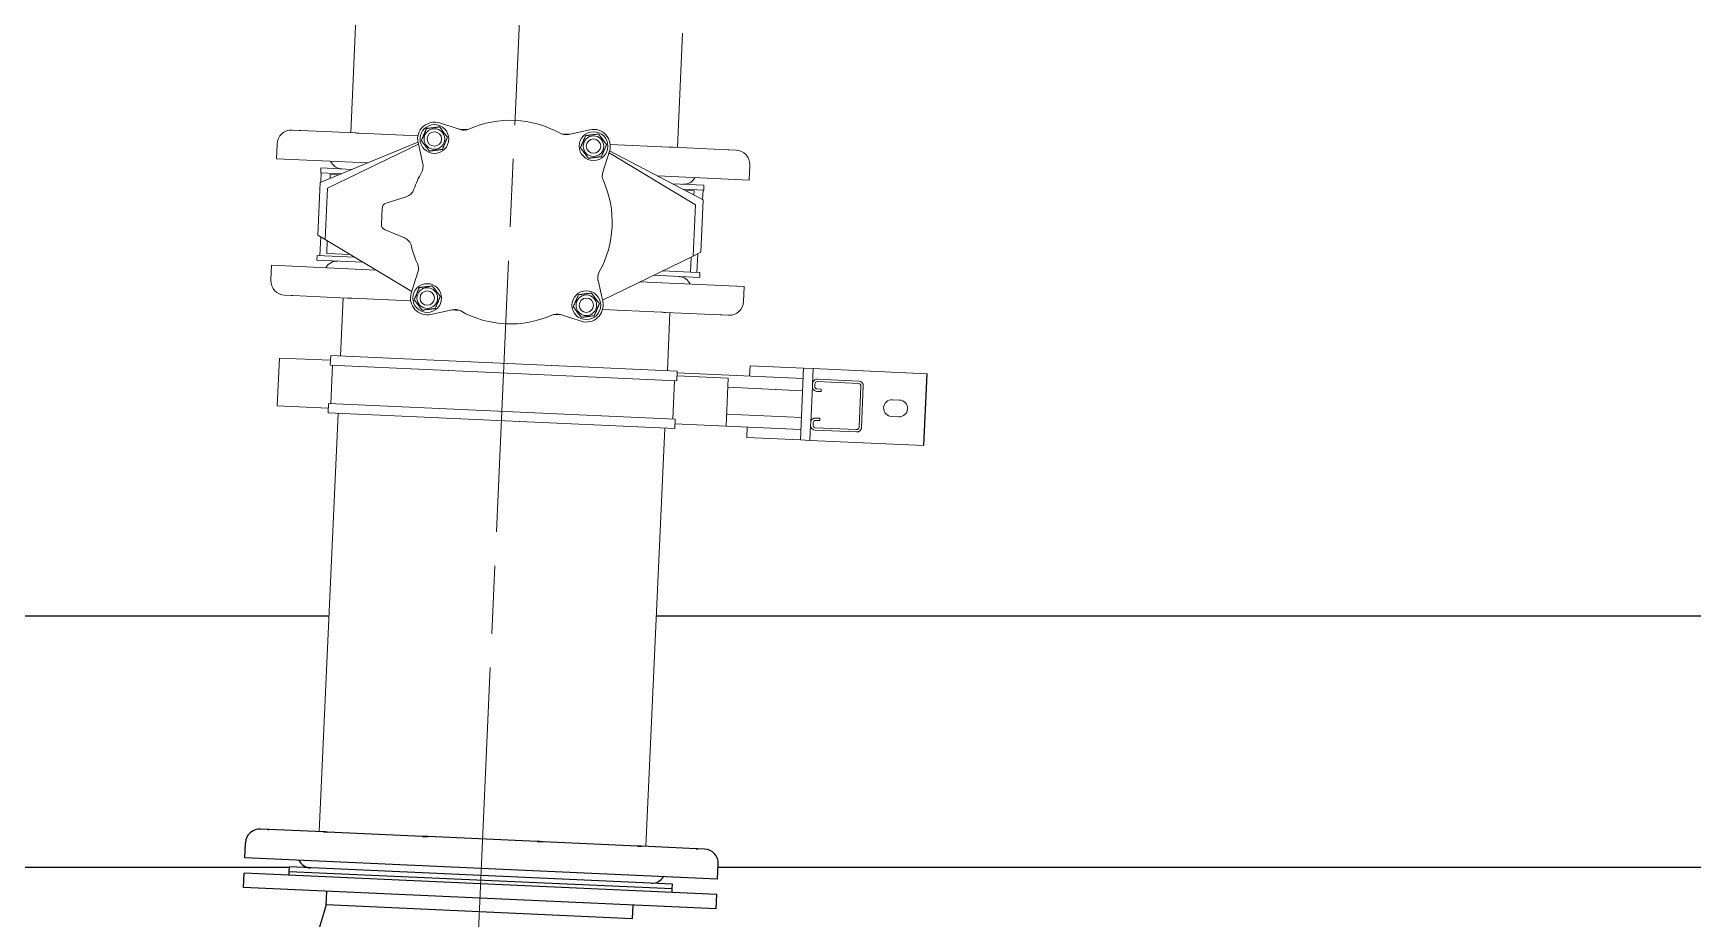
# Model space of a CAD drawing. Header units: millimetres. Extents: x -4172 to 126100, y -2 to 142133.
# Drawn here: x 87956 to 91420, y 9349 to 11197 of the extents above; entities that cross this region are included whole.
import ezdxf

# ---------------------------------------------------------------- set-up
doc = ezdxf.new("R2010")
doc.units = ezdxf.units.MM
doc.header["$LTSCALE"] = 100
doc.linetypes.add('CHAIN', pattern=[0.3543, 0.2362, -0.0295, 0.0591, -0.0295])
doc.layers.add('P_Biomass (BM)', color=150, linetype='Continuous', lineweight=18, true_color=0x007fff)
doc.layers.add('Visible', color=7, linetype='Continuous', lineweight=25)

msp = doc.modelspace()

# ---------------------------------------------------------------- linework, layer by layer
at = {"layer": 'P_Biomass (BM)', "linetype": 'CHAIN', "ltscale": 23.990969}
msp.add_line((88884.51, 9306.67), (89092.43, 13918.76), dxfattribs=at)
at = {"layer": 'P_Biomass (BM)'}
for p, q in [((88629.5, 11227.43), (88618.75, 10988.92)), ((89311.31, 11196.7), (89300.56, 10958.19)), ((88510.66, 10993.8), (88496.37, 10994.44)), ((88510.66, 10993.8), (88513.73, 10993.66)), ((88627.9, 10988.51), (88513.73, 10993.66)), ((88627.9, 10988.51), (88636.28, 10988.13)), ((88759.06, 10982.6), (88636.28, 10988.13)), ((88847.58, 10995.52), (88804, 11009.33)), ((88862.47, 10995.45), (88845.35, 10996.23)), ((89075.53, 10985.85), (89058.41, 10986.62)), ((89117.9, 10995.18), (89073.25, 10985.35)), ((88463.65, 10934.6), (88465.05, 10965.82)), ((88759.09, 10969.19), (88555.26, 10885.1)), ((88759.94, 10965.26), (88570.5, 10873.27)), ((88759.24, 10968.44), (88769.07, 10923.79)), ((89144.98, 10906.84), (89158.79, 10950.43)), ((89338.21, 10838.66), (89157.81, 10947.32)), ((89354.45, 10849.07), (89159.02, 10951.16)), ((89283.02, 10958.98), (89160.25, 10964.51)), ((89283.02, 10958.98), (89291.41, 10958.6)), ((89405.58, 10953.45), (89291.41, 10958.6)), ((89405.58, 10953.45), (89408.64, 10953.31)), ((89422.93, 10952.67), (89408.64, 10953.31)), ((88654.41, 10926), (88463.65, 10934.6)), ((88556.18, 10905.41), (88556.63, 10915.4)), ((88621.6, 10912.47), (88556.63, 10915.4)), ((89450.14, 10890.13), (89451.55, 10921.35)), ((88555.26, 10885.1), (88550.32, 10775.54)), ((88599.72, 10903.44), (88556.18, 10905.41)), ((88557.42, 10905.35), (88556.53, 10885.63)), ((88576.04, 10902.01), (88575.66, 10893.52)), ((88594.25, 10901.19), (88576.04, 10902.01)), ((89450.14, 10890.13), (89259.38, 10898.73)), ((89355.81, 10879.37), (89290.84, 10882.3)), ((89355.36, 10869.38), (89355.81, 10879.37)), ((88570.5, 10873.27), (88565.67, 10766.3)), ((88734.63, 10855.26), (88692.94, 10842.18)), ((89355.36, 10869.38), (89311.82, 10871.34)), ((89335.27, 10867.78), (89317.06, 10868.6)), ((89334.89, 10859.29), (89335.27, 10867.78)), ((89349.51, 10739.52), (89354.45, 10849.07)), ((89354.11, 10869.44), (89353.23, 10849.71)), ((88684.2, 10830.81), (88682.73, 10798.35)), ((89333.39, 10731.69), (89338.21, 10838.66)), ((88550.32, 10775.54), (88565.67, 10766.3)), ((88554.65, 10732.8), (88556.41, 10771.88)), ((88690.42, 10786.25), (88730.76, 10769.47)), ((88565.67, 10766.3), (88746.07, 10657.64)), ((88569.81, 10763.8), (88568.61, 10737.18)), ((88617.69, 10734.96), (88568.61, 10737.18)), ((89333.39, 10731.69), (89349.51, 10739.52)), ((88453.63, 10712.33), (88452.22, 10681.11)), ((88453.63, 10712.33), (88671.59, 10702.5)), ((88548.41, 10733.08), (88547.96, 10723.09)), ((88547.96, 10723.09), (88644.64, 10718.73)), ((88548.41, 10733.08), (88626.68, 10729.55)), ((89143.94, 10639.7), (89333.39, 10731.69)), ((89329.04, 10729.58), (89327.61, 10697.95)), ((89341.35, 10697.34), (89343.11, 10736.41)), ((88758.9, 10698.12), (88745.09, 10654.53)), ((89144.64, 10636.52), (89134.81, 10681.17)), ((89222.16, 10677.68), (89440.12, 10667.86)), ((89250.46, 10691.42), (89347.14, 10687.06)), ((89327.61, 10697.95), (89269.32, 10700.58)), ((89327.61, 10697.95), (89347.59, 10697.05)), ((89347.59, 10697.05), (89347.14, 10687.06)), ((89440.12, 10667.86), (89438.72, 10636.64)), ((88480.84, 10649.79), (88495.13, 10649.15)), ((88498.19, 10649.01), (88495.13, 10649.15)), ((88498.19, 10649.01), (88612.36, 10643.86)), ((88603.21, 10644.27), (88597.75, 10523.15)), ((88620.75, 10643.48), (88612.36, 10643.86)), ((88620.75, 10643.48), (88743.98, 10637.93)), ((88785.98, 10609.78), (88830.63, 10619.61)), ((88828.35, 10619.11), (88845.47, 10618.34)), ((89041.41, 10609.5), (89058.53, 10608.73)), ((89056.3, 10609.44), (89099.89, 10595.63)), ((89144.25, 10619.88), (89267.49, 10614.33)), ((89275.87, 10613.95), (89267.49, 10614.33)), ((89275.87, 10613.95), (89390.04, 10608.8)), ((89285.02, 10613.54), (89279.56, 10492.41)), ((89393.11, 10608.66), (89390.04, 10608.8)), ((89393.11, 10608.66), (89407.4, 10608.02)), ((88469.93, 10518.9), (88465.43, 10419)), ((88576.5, 10514.1), (88469.93, 10518.9)), ((88576.95, 10524.09), (88576.05, 10504.11)), ((89299.46, 10471.49), (88576.05, 10504.11)), ((89300.36, 10491.47), (88576.95, 10524.09)), ((88581.05, 10503.88), (88577.44, 10423.96)), ((89452.08, 10502.78), (89451.09, 10480.92)), ((89563.84, 10497.74), (89452.08, 10502.78)), ((89557.08, 10347.89), (89563.84, 10497.74)), ((89583.82, 10496.84), (89563.84, 10497.74)), ((89582.38, 10464.99), (89583.82, 10496.84)), ((89821.7, 10486.11), (89583.82, 10496.84)), ((89294.46, 10471.72), (89290.86, 10391.8)), ((89299.46, 10471.49), (89300.36, 10491.47)), ((89406.48, 10476.68), (89299.91, 10481.48)), ((89562.85, 10475.89), (89300.19, 10487.73)), ((89401.98, 10376.78), (89406.48, 10476.68)), ((89578.73, 10384.08), (89582.15, 10459.75)), ((89582.38, 10464.99), (89582.15, 10459.75)), ((89587.14, 10459.52), (89587.38, 10464.77)), ((89592.6, 10469.54), (89678.76, 10465.65)), ((89678.98, 10470.65), (89592.82, 10474.53)), ((89683.53, 10460.43), (89679.64, 10374.27)), ((89684.64, 10374.05), (89688.52, 10460.21)), ((89561.72, 10450.66), (89405.62, 10457.7)), ((89591.68, 10449.31), (89600.43, 10448.92)), ((89600.65, 10453.91), (89591.91, 10454.3)), ((89600.43, 10448.92), (89600.65, 10453.91)), ((89749.18, 10431.82), (89764.17, 10431.15)), ((88465.43, 10419), (88572, 10414.2)), ((88592.35, 10403.27), (88553, 9530.41)), ((88572.45, 10424.19), (88571.54, 10404.21)), ((89294.96, 10371.59), (88571.54, 10404.21)), ((89295.86, 10391.57), (88572.45, 10424.19)), ((89294.96, 10371.59), (89295.86, 10391.57)), ((89559.2, 10394.97), (89403.11, 10402)), ((89597.92, 10393.22), (89589.17, 10393.62)), ((89597.69, 10388.23), (89597.92, 10393.22)), ((89762.59, 10396.18), (89747.61, 10396.86)), ((89274.15, 10372.53), (89234.8, 9499.67)), ((89295.41, 10381.58), (89401.98, 10376.78)), ((89558.07, 10369.74), (89401.98, 10376.78)), ((89446.31, 10374.78), (89445.32, 10352.93)), ((89577.06, 10346.99), (89578.5, 10378.83)), ((89578.73, 10384.08), (89578.5, 10378.83)), ((89583.49, 10378.61), (89583.73, 10383.85)), ((89588.04, 10368.39), (89674.2, 10364.51)), ((89674.42, 10369.5), (89588.26, 10373.39)), ((89588.95, 10388.62), (89597.69, 10388.23)), ((89445.32, 10352.93), (89557.08, 10347.89)), ((89577.06, 10346.99), (89557.08, 10347.89)), ((89577.06, 10346.99), (89814.95, 10336.27))]:
    msp.add_line(p, q, dxfattribs=at)
for centre, radius in [((88793.42, 10975.96), 30), ((88793.42, 10975.96), 21.5), ((88793.42, 10975.96), 15), ((89125.43, 10961), 30), ((89125.43, 10961), 21.5), ((89125.43, 10961), 15), ((88778.46, 10643.96), 30), ((88778.46, 10643.96), 21.5), ((88778.46, 10643.96), 15), ((89110.46, 10628.99), 30), ((89110.46, 10628.99), 21.5), ((89110.46, 10628.99), 15)]:
    msp.add_circle(centre, radius, dxfattribs=at)
for centre, radius, start, end in [((88951.94, 10802.48), 212.5, 60.78165, 114.05583), ((88495.02, 10964.47), 30, 87.41874, 177.41874), ((88793.42, 10975.96), 35, 72.41874, 192.41874), ((88855.13, 11019.35), 25, 252.41874, 294.05583), ((89067.87, 11009.76), 25, 240.78165, 282.41874), ((89125.43, 10961), 35, 342.41874, 102.41874), ((89421.58, 10922.7), 30, 357.41874, 87.41874), ((88601.57, 10940.9), 27.5, 204.45444, 267.41874), ((88744.66, 10918.41), 25, 330.78165, 12.41874), ((88951.94, 10802.48), 212.5, 150.78165, 161.17646), ((88951.94, 10802.48), 212.5, 330.78165, 24.05583), ((89168.81, 10899.29), 25, 162.41874, 204.05583), ((89313.35, 10908.81), 27.5, 267.41874, 330.38305), ((88696.68, 10830.25), 12.5, 107.41874, 177.41874), ((88727.14, 10879.11), 25, 287.41874, 341.17646), ((88695.22, 10797.79), 12.5, 177.41874, 247.41874), ((88721.16, 10746.39), 25, 13.66102, 67.41874), ((88951.94, 10802.48), 212.5, 193.66102, 204.05583), ((88590.42, 10693.65), 27.5, 87.41874, 150.38305), ((88735.07, 10705.67), 25, 342.41874, 24.05583), ((88482.19, 10679.76), 30, 177.41874, 267.41874), ((89159.22, 10686.55), 25, 150.78165, 192.41874), ((89302.2, 10661.56), 27.5, 24.45444, 87.41874), ((88778.46, 10643.96), 35, 162.41874, 282.41874), ((89110.46, 10628.99), 35, 252.41874, 12.41874), ((89408.75, 10637.99), 30, 267.41874, 357.41874), ((88836.01, 10595.2), 25, 60.78165, 102.41874), ((88951.94, 10802.48), 212.5, 240.78165, 294.05583), ((89048.75, 10585.61), 25, 72.41874, 114.05583), ((89592.14, 10459.3), 10, 177.41874, 267.41874), ((89592.37, 10464.54), 10, 87.41874, 177.41874), ((89592.37, 10464.54), 5, 87.41874, 177.41874), ((89678.53, 10460.66), 5, 357.41874, 87.41874), ((89678.53, 10460.66), 10, 357.41874, 87.41874), ((89592.14, 10459.3), 5, 177.41874, 267.41874), ((89748.39, 10414.34), 17.5, 87.41874, 267.41874), ((89763.38, 10413.67), 17.5, 267.41874, 87.41874), ((89588.72, 10383.63), 10, 87.41874, 177.41874), ((89588.49, 10378.38), 10, 177.41874, 267.41874), ((89588.49, 10378.38), 5, 177.41874, 267.41874), ((89588.72, 10383.63), 5, 87.41874, 177.41874), ((89674.65, 10374.5), 10, 267.41874, 357.41874), ((89674.65, 10374.5), 5, 267.41874, 357.41874)]:
    msp.add_arc(centre, radius, start, end, dxfattribs=at)
for points, knots in [([(88513.73, 10993.66), (88513.54, 10993.67), (88513.36, 10993.68), (88512.11, 10993.73), (88511.37, 10993.76), (88510.81, 10993.79), (88510.7, 10993.8), (88510.66, 10993.8)], [-2.17747426, -2.17747426, -2.17747426, -2.17747426, -2.12868784, -2.12868784, -1.82469566, -1.82469566, -1.69810299, -1.69810299, -1.69810299, -1.69810299]), ([(88636.28, 10988.13), (88635.57, 10988.17), (88634.88, 10988.2), (88632.47, 10988.3), (88630.9, 10988.37), (88628.95, 10988.46), (88628.41, 10988.49), (88627.9, 10988.51)], [-2.17736247, -2.17736247, -2.17736247, -2.17736247, -2.07623279, -2.07623279, -1.81189965, -1.81189965, -1.69812221, -1.69812221, -1.69812221, -1.69812221]), ([(89291.41, 10958.6), (89290.96, 10958.62), (89290.48, 10958.64), (89288.62, 10958.72), (89287.07, 10958.79), (89284.6, 10958.91), (89283.82, 10958.94), (89283.02, 10958.98)], [-2.17736247, -2.17736247, -2.17736247, -2.17736247, -2.07623279, -2.07623279, -1.81189965, -1.81189965, -1.69812221, -1.69812221, -1.69812221, -1.69812221]), ([(89408.64, 10953.31), (89408.63, 10953.32), (89408.6, 10953.32), (89408.36, 10953.32), (89407.79, 10953.35), (89406.5, 10953.41), (89406.07, 10953.43), (89405.58, 10953.45)], [-2.17747426, -2.17747426, -2.17747426, -2.17747426, -2.12868784, -2.12868784, -1.82469566, -1.82469566, -1.69810299, -1.69810299, -1.69810299, -1.69810299]), ([(88495.13, 10649.15), (88495.14, 10649.15), (88495.17, 10649.15), (88495.41, 10649.14), (88495.98, 10649.12), (88497.27, 10649.05), (88497.7, 10649.03), (88498.19, 10649.01)], [-2.17747426, -2.17747426, -2.17747426, -2.17747426, -2.12868784, -2.12868784, -1.82469566, -1.82469566, -1.69810299, -1.69810299, -1.69810299, -1.69810299]), ([(88612.36, 10643.86), (88612.81, 10643.84), (88613.29, 10643.82), (88615.15, 10643.74), (88616.7, 10643.67), (88619.17, 10643.56), (88619.95, 10643.52), (88620.75, 10643.48)], [-2.17736247, -2.17736247, -2.17736247, -2.17736247, -2.07623279, -2.07623279, -1.81189965, -1.81189965, -1.69812221, -1.69812221, -1.69812221, -1.69812221]), ([(89267.49, 10614.33), (89268.2, 10614.3), (89268.89, 10614.27), (89271.3, 10614.16), (89272.87, 10614.09), (89274.82, 10614), (89275.36, 10613.97), (89275.87, 10613.95)], [-2.17736247, -2.17736247, -2.17736247, -2.17736247, -2.07623279, -2.07623279, -1.81189965, -1.81189965, -1.69812221, -1.69812221, -1.69812221, -1.69812221]), ([(89390.04, 10608.8), (89390.23, 10608.79), (89390.41, 10608.79), (89391.66, 10608.73), (89392.4, 10608.7), (89392.96, 10608.67), (89393.07, 10608.67), (89393.11, 10608.66)], [-2.17747426, -2.17747426, -2.17747426, -2.17747426, -2.12868784, -2.12868784, -1.82469566, -1.82469566, -1.69810299, -1.69810299, -1.69810299, -1.69810299])]:
    msp.add_open_spline(points, degree=3, knots=knots, dxfattribs=at)
for points in [[(88766.21, 10972.54), (88771.53, 10985.18), (88776.85, 10997.81)], [(88776.85, 10997.81), (88790.45, 10999.53), (88804.06, 11001.24)], [(88804.06, 11001.24), (88812.35, 10990.32), (88820.63, 10979.39)], [(88820.63, 10979.39), (88815.31, 10966.75), (88810, 10954.12)], [(89098.22, 10957.57), (89103.53, 10970.21), (89108.85, 10982.85)], [(89108.85, 10982.85), (89122.46, 10984.56), (89136.06, 10986.28)], [(89136.06, 10986.28), (89144.35, 10975.35), (89152.64, 10964.43)], [(88782.79, 10950.69), (88774.5, 10961.61), (88766.21, 10972.54)], [(88810, 10954.12), (88796.39, 10952.4), (88782.79, 10950.69)], [(89114.79, 10935.72), (89106.5, 10946.64), (89098.22, 10957.57)], [(89152.64, 10964.43), (89147.32, 10951.79), (89142, 10939.15)], [(89142, 10939.15), (89128.4, 10937.43), (89114.79, 10935.72)], [(88761.88, 10665.81), (88775.49, 10667.53), (88789.09, 10669.24)], [(88789.09, 10669.24), (88797.38, 10658.32), (88805.67, 10647.39)], [(88751.25, 10640.53), (88756.56, 10653.17), (88761.88, 10665.81)], [(88767.82, 10618.68), (88759.53, 10629.61), (88751.25, 10640.53)], [(88805.67, 10647.39), (88800.35, 10634.75), (88795.03, 10622.11)], [(89083.25, 10625.57), (89088.57, 10638.21), (89093.89, 10650.84)], [(89093.89, 10650.84), (89107.49, 10652.56), (89121.09, 10654.27)], [(89121.09, 10654.27), (89129.38, 10643.35), (89137.67, 10632.42)], [(88795.03, 10622.11), (88781.43, 10620.4), (88767.82, 10618.68)], [(89099.82, 10603.72), (89091.54, 10614.64), (89083.25, 10625.57)], [(89127.03, 10607.15), (89113.43, 10605.43), (89099.82, 10603.72)], [(89137.67, 10632.42), (89132.35, 10619.78), (89127.03, 10607.15)]]:
    msp.add_rational_spline(points, [1, 1.15470053838, 1], degree=2, dxfattribs=at)
at = {"layer": 'Visible'}
for p, q in [((89814.95, 10336.27), (89821.7, 10486.11)), ((86805.62, 9980.54), (88573.29, 9980.54)), ((89256.48, 9980.54), (91947.59, 9980.54)), ((88444.91, 9535.28), (88430.62, 9535.92)), ((88444.91, 9535.28), (88447.98, 9535.14)), ((88562.15, 9529.99), (88447.98, 9535.14)), ((88562.15, 9529.99), (88570.53, 9529.62)), ((88768.28, 9520.7), (88570.53, 9529.62)), ((88397.89, 9476.09), (88399.3, 9507.3)), ((88768.28, 9520.7), (88779.73, 9520.18)), ((89008.07, 9509.89), (88779.73, 9520.18)), ((89008.07, 9509.89), (89019.52, 9509.37)), ((89217.27, 9500.46), (89019.52, 9509.37)), ((89217.27, 9500.46), (89225.65, 9500.08)), ((89339.82, 9494.93), (89225.65, 9500.08)), ((89339.82, 9494.93), (89342.89, 9494.8)), ((89357.18, 9494.15), (89342.89, 9494.8)), ((88490.81, 9455.54), (86782.8, 9455.54)), ((89384.39, 9431.61), (88397.89, 9476.09)), ((88490.42, 9446.89), (88490.87, 9456.88)), ((89290.06, 9420.85), (88490.87, 9456.88)), ((88529.85, 9455.54), (88520.68, 9455.54)), ((89384.39, 9431.61), (89385.8, 9462.83)), ((91966.01, 9455.54), (89385.47, 9455.54)), ((88395.08, 9413.65), (88396.43, 9443.62)), ((89382.93, 9399.15), (88396.43, 9443.62)), ((88490.08, 9439.4), (88490.42, 9446.89)), ((89289.61, 9410.86), (88490.42, 9446.89)), ((89289.61, 9410.86), (88490.42, 9446.89)), ((89289.61, 9410.86), (89290.06, 9420.85)), ((89381.58, 9369.18), (88395.08, 9413.65)), ((88567.37, 9377.46), (88568.65, 9405.82)), ((89289.27, 9403.37), (89289.61, 9410.86)), ((89381.58, 9369.18), (89382.93, 9399.15)), ((88567.37, 9377.46), (88486.01, 9104.24)), ((89206.72, 9348.64), (88567.37, 9377.46)), ((89206.72, 9348.64), (89208, 9377))]:
    msp.add_line(p, q, dxfattribs=at)
for centre, radius, start, end in [((88429.27, 9505.95), 30, 87.41874, 177.41874), ((89355.83, 9464.18), 30, 357.41874, 87.41874), ((88535.82, 9482.38), 27.5, 204.45444, 267.41874), ((89247.59, 9450.29), 27.5, 267.41874, 330.38305)]:
    msp.add_arc(centre, radius, start, end, dxfattribs=at)
for points, knots in [([(88447.98, 9535.14), (88447.79, 9535.15), (88447.61, 9535.16), (88446.36, 9535.21), (88445.61, 9535.24), (88445.05, 9535.27), (88444.95, 9535.28), (88444.91, 9535.28)], [-2.17747426, -2.17747426, -2.17747426, -2.17747426, -2.12868784, -2.12868784, -1.82469566, -1.82469566, -1.69810299, -1.69810299, -1.69810299, -1.69810299]), ([(88570.53, 9529.62), (88569.82, 9529.65), (88569.13, 9529.68), (88566.72, 9529.78), (88565.15, 9529.85), (88563.2, 9529.94), (88562.65, 9529.97), (88562.15, 9529.99)], [-2.17736247, -2.17736247, -2.17736247, -2.17736247, -2.07623279, -2.07623279, -1.81189965, -1.81189965, -1.69812221, -1.69812221, -1.69812221, -1.69812221]), ([(88779.73, 9520.18), (88779.32, 9520.2), (88778.92, 9520.22), (88775.99, 9520.35), (88773.52, 9520.46), (88770.17, 9520.61), (88769.21, 9520.66), (88768.28, 9520.7)], [-2.17747426, -2.17747426, -2.17747426, -2.17747426, -2.12868784, -2.12868784, -1.82469566, -1.82469566, -1.69810299, -1.69810299, -1.69810299, -1.69810299]), ([(89019.52, 9509.37), (89019.24, 9509.39), (89018.95, 9509.4), (89015.51, 9509.55), (89012.1, 9509.71), (89008.44, 9509.87), (89008.25, 9509.88), (89008.07, 9509.89)], [-3.20779585, -3.20779585, -3.20779585, -3.20779585, -3.1624121, -3.1624121, -2.67415227, -2.67415227, -2.6485085, -2.6485085, -2.6485085, -2.6485085]), ([(89225.65, 9500.08), (89225.2, 9500.1), (89224.72, 9500.12), (89222.87, 9500.2), (89221.31, 9500.27), (89218.84, 9500.39), (89218.07, 9500.42), (89217.27, 9500.46)], [-2.17736247, -2.17736247, -2.17736247, -2.17736247, -2.07623279, -2.07623279, -1.81189965, -1.81189965, -1.69812221, -1.69812221, -1.69812221, -1.69812221]), ([(89342.89, 9494.8), (89342.88, 9494.8), (89342.85, 9494.8), (89342.6, 9494.8), (89342.03, 9494.83), (89340.75, 9494.89), (89340.31, 9494.91), (89339.82, 9494.93)], [-2.17747426, -2.17747426, -2.17747426, -2.17747426, -2.12868784, -2.12868784, -1.82469566, -1.82469566, -1.69810299, -1.69810299, -1.69810299, -1.69810299])]:
    msp.add_open_spline(points, degree=3, knots=knots, dxfattribs=at)

doc.saveas('drawing.dxf')
